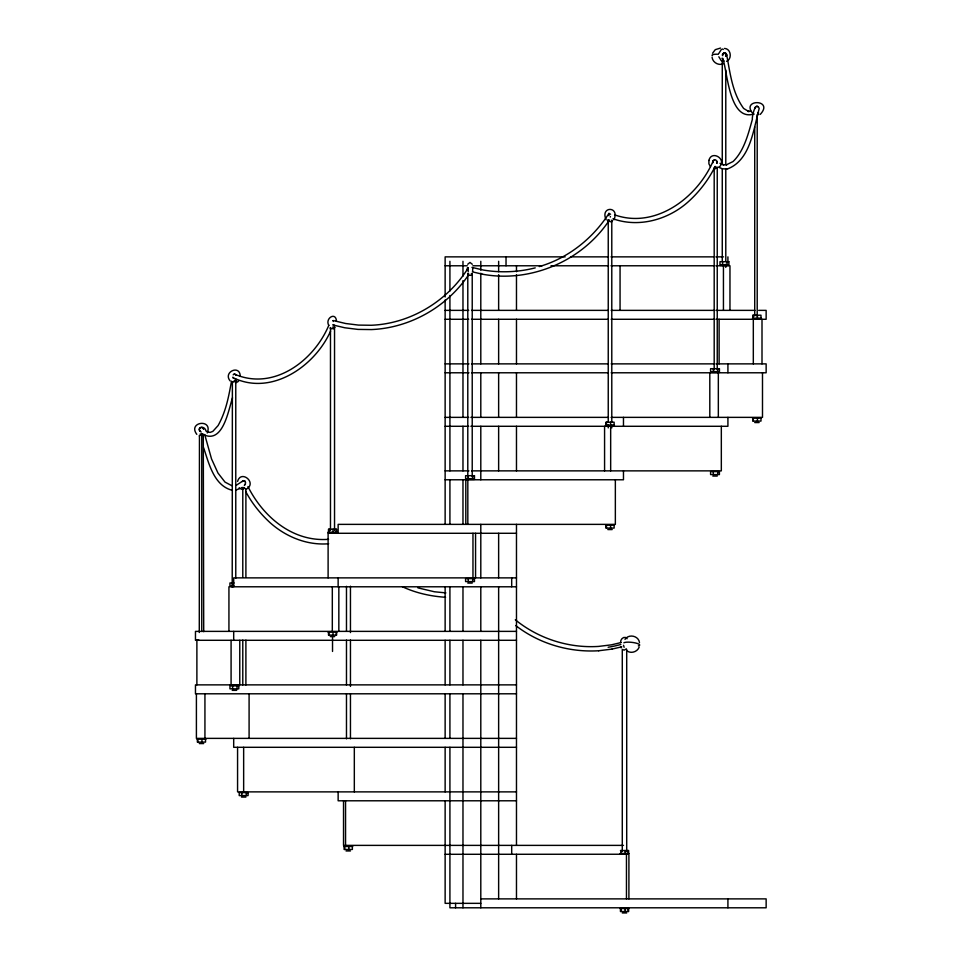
<?xml version="1.0" encoding="UTF-8"?>
<svg xmlns="http://www.w3.org/2000/svg" width="961" height="961" viewBox="0 0 961 961"><rect width="100%" height="100%" fill="white"/><g stroke="black" fill="none" stroke-linecap="round" stroke-linejoin="round"><path stroke-width="1.44" d="M467.298 267.975L467.298 270.281M471.334 273.585L472.223 273.585C472.392 276.119 467.983 275.855 467.791 273.585M232.214 587.219L232.382 381.829M330.308 327.581L330.416 328.434M472.656 271.35L472.704 267.975M722.264 164.307L722.276 60.939M245.752 488.957L242.785 487.587L241.643 489.377M201.678 435.657L201.75 434.084L203.227 435.441M468.175 271.867L468.271 267.975M610.427 216.489L610.271 217.066M708.906 160.463C711.488 149.652 727.057 159.082 719.573 166.794M708.906 160.415L708.906 163.826L710.491 166.794M620.602 642.513C620.121 639.053 624.602 635.197 627.125 638.729M231.505 381.169C228.574 397.277 226.003 411.236 218.111 425.555L212.813 431.393L210.219 432.378L207.672 432.09L208.693 432.342L206.038 431.069C204.441 424.354 195.443 427.873 201.185 432.042M199.287 632.506L199.456 435.681M245.535 483.263L244.334 485.365M232.514 397.806C228.442 409.83 223.18 444.138 203.468 434.612M722.312 55.113L722.588 54.2M472.223 476.92L472.223 273.585L471.407 274.93M723.741 52.879L724.474 52.891A2.234 1.802 -90 0 1 726.048 56.231L726.216 55.642M718.828 53.468L721.243 49.588M725.05 52.939C727.585 53.756 725.759 58.345 726.18 53.696M237.595 481.413C240.875 469.521 256.911 482.362 246.941 488.861M467.719 264.263L470.001 262.437L472.295 264.263M207.252 432.967C213.162 418.335 187.335 421.759 196.801 434.36M333.827 324.614L332.89 324.842M613.851 219.889C620.338 205.918 599.688 205.93 606.175 219.889M328.866 325.202C313.586 361.6 272.936 391.223 234.184 373.985L234.7 374.201M330.608 331.077C314.872 366.357 271.495 396.328 233.247 377.733A3.255 2.583 53.8 0 1 232.886 377.156M716.93 163.154A2.931 2.415 50.9 0 0 717.014 161.953L716.161 160.343A1.958 1.61 50.9 0 0 714.66 159.766L713.374 160.571C697.23 198.254 655.138 229.126 614.884 214.94M712.533 53.287L715.272 49.66L720.522 48.062M639.185 647.149C637.419 651.774 631.317 653.852 627.185 651.053M607.953 220.586L608.241 220.081C608.697 221.45 612.722 223.048 612.073 220.586M610.571 214.231L608.95 213.402L608.733 215.24M468.235 267.939C447.514 301.141 410.479 323.725 371.174 325.262L358.489 325.094L345.72 323.521L333.191 320.542M468.584 274.834C447.081 306.907 410.071 327.953 371.439 329.575L357.985 329.407L344.783 327.773L333.215 325.034M608.95 213.402C592.853 238.484 568.083 258.245 539.313 266.569M608.649 221.222C581.561 261.296 530.34 283.002 482.71 274.257M622.284 851.554L622.284 649.384L624.169 650.165L626.248 648.915M624.998 639.377C628.722 633.623 638.609 635.726 639.497 642.573M723.092 53.792L724.474 52.891L725.867 53.299M237.655 381.925L238.724 380.916M726.06 56.122L726.216 55.99A2.138 1.67 -16.7 0 0 726.504 54.248L725.819 53.612A2.27 1.766 -16.7 0 0 723.645 53.612L723.152 53.888M243.025 480.884L236.562 485.077M760.247 114.407C774.806 98.731 739.057 98.731 753.616 114.407M754.049 113.975C729.171 121.843 727.489 71.558 722.756 58.297M726.564 61.324C732.402 58.945 730.997 48.567 724.474 48.434M724.126 60.939L722.264 61.18M236.322 489.918L240.37 488.284M749.748 111.44L750.829 111.152L747.79 111.32L748.871 111.608L743.61 108.437C732.318 92.761 730.3 73.925 726.648 54.669M723.273 63.762C718.576 65.901 712.702 62.465 712.077 57.384M333.911 328.83L334.536 327.088L332.734 328.686L330.416 328.446M199.287 435.886L201.75 434.084L201.75 631.437M726.18 164.908L733.051 161.544C744.21 150.769 748.343 133.639 752.379 119.308C751.754 117.987 755.226 99.884 759.214 108.509C753.364 129.242 750.709 159.958 727.537 168.932M235.613 378.754L234.676 378.814M621.154 642.525L611.412 644.843L598.571 646.417C568.744 648.351 538.472 638.645 515.3 619.773M611.929 649.119L621.803 646.813M535.229 267.879C518.279 272.191 500.513 272.936 483.263 270.041L471.959 267.398M515.697 625.527C539.061 643.702 569.176 652.579 598.655 650.753L598.811 650.729M598.655 650.753L612.085 649.095M243.505 480.668L244.466 480.74M328.59 539.313C293.069 542.16 263.338 517.21 247.95 486.566M328.674 543.758C307.28 545.548 286.102 536.947 270.245 522.832C260.383 513.799 251.89 503.216 245.644 491.371M757.773 113.074L758.685 113.074M714.744 166.577L715.897 166.577M607.953 220.081L609.718 220.081M565.128 256.863L445.135 256.863L445.135 296.985M570.498 256.863L608.517 256.863M610.98 256.863L713.29 256.863M715.921 256.863L723.525 256.863M720.041 265.404L728.918 265.404M445.135 265.777L467.274 265.777M472.896 265.777L542.004 265.777M551.001 265.777L608.517 265.777M610.98 265.777L713.542 265.777M715.921 265.777L729.964 265.777L729.964 310.367M467.923 273.585L468.62 273.585M445.135 310.367L468.704 310.367M471.575 310.367L608.169 310.367M611.16 310.367L713.855 310.367M715.957 310.367L754.926 310.367M758.673 310.367L766.145 310.367L766.145 319.28L715.945 319.28M752.511 318.163L761.352 318.163M752.511 318.908L761.352 318.908M445.135 319.28L468.704 319.28M471.575 319.28L608.169 319.28M611.16 319.28L713.855 319.28M332.734 327.088L334.716 327.088M445.135 363.871L468.956 363.871M471.575 363.871L608.169 363.871M611.16 363.871L713.855 363.871M715.945 363.871L766.145 363.871L766.145 372.784L611.16 372.784M710.611 372.412L719.453 372.412M445.135 372.784L468.956 372.784M471.575 372.784L608.169 372.784M234.112 380.856L236.634 380.856M445.135 417.362L468.704 417.362M470.866 417.362L608.517 417.362M611.028 417.362L762.493 417.362L762.493 372.784M752.511 418.107L761.352 418.107M754.721 422.564L759.142 422.564M605.586 425.17L614.439 425.17M605.586 425.915L614.439 425.915M445.135 426.288L468.704 426.288M470.866 426.288L727.921 426.288L727.921 417.362M200.116 434.084L203.239 434.084M445.135 470.866L468.92 470.866M471.575 470.866L721.327 470.866L721.327 426.288M712.822 476.067L717.242 476.067M465.568 479.419L474.434 479.419M445.135 479.779L623.473 479.779L623.473 470.866M241.607 487.587L244.49 487.587M605.586 525.114L614.439 525.114M607.796 529.571L612.217 529.571M328.073 532.178L336.939 532.178M328.073 532.911L336.939 532.911M516.477 533.283L328.109 533.283L328.109 577.873M516.477 577.873L233.691 577.873L233.691 586.787M234.052 582.967L229.943 582.967L229.943 585.946L234.052 585.946M467.791 583.075L472.223 583.075M516.477 586.787L228.934 586.787L228.934 631.377M516.477 631.377L195.467 631.377L195.467 640.29L516.477 640.29M328.073 632.11L336.939 632.11M330.284 636.578L334.716 636.578M197.065 639.918L198.723 639.918M516.477 684.869L195.467 684.869L195.467 693.794L516.477 693.794M230.003 685.145L238.845 685.145M238.857 685.89L229.943 685.89L229.943 688.857L238.796 688.857L238.796 685.89M232.214 690.346L236.646 690.346M516.477 738.372L196.404 738.372L196.404 693.794M197.065 739.117L205.93 739.117M199.287 743.574L203.708 743.574M516.477 747.298L233.691 747.298L233.691 738.372M516.477 791.876L237.571 791.876L237.571 747.298M241.463 797.077L245.896 797.077M516.477 800.789L338.14 800.789L338.14 791.876M623.473 845.38L343.533 845.38L343.533 800.789M343.822 845.752L352.663 845.752M343.822 846.497L352.663 846.497M620.446 850.533L628.638 850.533L628.638 853.5M346.032 850.953L350.453 850.953M620.061 853.5L628.914 853.5M445.135 854.293L628.914 854.245L628.902 898.883M480.8 898.883L766.145 898.883L766.145 907.797L449.916 907.797L449.916 747.298M480.8 903.34L445.135 903.34L445.135 800.789M620.061 908.541L628.914 908.541M622.284 912.95L626.704 912.95M726.72 164.811L722.804 164.655L723.873 164.908L719.981 163.322M726.996 169.016L722.396 168.788L717.867 166.962M725.026 52.939L724.474 52.891A2.234 1.802 90 0 0 723.201 53.54M445.88 592.889L434.444 591.772L417.915 587.868M445.592 597.274C430.744 596.313 415.945 593.057 402.431 586.751M235.817 382.598L236.646 382.454L235.769 380.856L232.214 382.454M231.829 485.701L225.018 482.11L217.979 473.052L211.54 458.938L204.681 434.468M231.721 490.158C213.702 485.209 208.825 463.022 203.6 447.682M722.131 49.023L722.444 49.095A1.478 0.649 26 0 1 723.309 49.455M472.368 271.855L482.578 274.233M612.998 218.748C638.813 228.045 668.363 219.697 688.352 201.702C699.176 191.936 708.221 180.212 714.792 167.19L717.242 168.319L716.798 167.55M203.708 631.677L203.288 435.681M758.709 114.671L757.773 113.578M239.169 487.804L240.418 488.861M721.243 60.651L718.828 56.771M244.887 481.029L245.56 482.602M202.831 427.861L203.504 428.99M230.147 380.916C222.64 372.003 240.238 364.123 240.226 376.4M620.818 646.741L621.166 647.894M623.521 645.287L624.121 647.294M336.47 321.178C335.906 311.34 324.794 318.355 328.758 325.407M762.001 319.28L762.001 363.871M760.98 318.163L760.98 315.196L752.775 315.196L752.775 318.163M760.98 418.107L760.98 421.086L752.775 421.086L752.775 418.107M757.424 315.196L757.424 318.163M757.424 418.107L757.424 421.086M757.208 114.575L757.208 316.409M754.721 126.876L754.721 316.001M753.316 315.196L753.316 318.163M753.316 319.28L753.316 363.871M753.316 418.107L753.316 421.086M727.921 256.863L727.921 261.32M727.921 363.871L727.921 372.784M727.921 898.883L727.921 907.797M727.033 261.692L727.033 264.659M725.783 70.045L725.783 164.235M725.783 168.716L725.783 261.416M725.783 264.407L725.783 267.398M723.441 265.777L723.441 310.367M722.6 261.692L722.6 264.659M722.264 168.788L722.264 261.452M719.116 319.28L719.116 363.871M718.335 372.784L718.335 417.362M717.723 368.7L717.723 371.667M717.723 471.611L717.723 474.578M717.242 168.175L717.242 369.949M715.032 166.577L715.032 167.322M714.191 168.079L714.191 369.913M713.302 368.7L713.302 371.667M713.302 471.611L713.302 474.578M709.807 372.784L709.807 417.362M628.638 908.541L628.638 911.508L620.446 911.508L620.446 908.541M628.11 850.533L628.11 853.5M628.11 908.541L628.11 911.508M626.704 649.384L626.704 851.554M626.464 854.293L626.464 898.883M625.07 850.533L625.07 853.5M625.07 908.541L625.07 911.508M623.473 417.362L623.473 426.288M620.974 850.533L620.974 853.5M620.974 908.541L620.974 911.508M620.061 265.777L620.061 310.367M615.352 479.779L615.352 524.37L338.14 524.37L338.14 533.283M614.127 425.17L614.127 422.191L605.898 422.191L605.898 425.17M614.127 525.114L614.127 528.082L605.898 528.082L605.898 525.114M611.785 220.081L611.785 421.927M611.785 424.918L611.785 427.897M610.571 422.191L610.571 425.17M610.667 426.288L610.667 470.866M610.571 525.114L610.571 528.082M608.241 421.927L608.241 220.081A2.234 1.778 -90 0 0 608.757 221.655M608.241 424.918L608.241 427.897M606.463 422.191L606.463 425.17M606.463 525.114L606.463 528.082M604.577 426.288L604.577 470.866M516.477 265.777L516.477 271.723M516.477 274.702L516.477 310.367M516.477 319.28L516.477 363.871M516.477 372.784L516.477 417.362M516.477 426.288L516.477 470.866M516.477 524.37L516.477 845.38M516.477 854.293L516.477 898.883M511.696 577.873L511.696 586.787M511.696 845.38L511.696 854.293M506.027 256.863L506.027 265.777M498.639 261.32L498.639 271.723M498.639 274.702L498.639 310.367M498.639 319.28L498.639 363.871M498.639 372.784L498.639 417.362M498.639 426.288L498.639 470.866M498.639 533.283L498.639 577.873M498.639 586.787L498.639 898.883M480.8 261.32L480.8 270.233M480.8 273.212L480.8 363.871M480.8 372.784L480.8 417.362M480.8 426.288L480.8 479.779M480.8 524.37L480.8 577.873M480.8 586.787L480.8 631.377M480.8 640.29L480.8 907.797M475.563 533.283L475.563 577.873M472.968 533.283L472.968 577.873M472.692 475.695L472.692 478.674M472.692 578.618L472.692 581.585M468.259 475.695L468.259 478.674M468.259 578.618L468.259 581.585M467.827 479.779L467.827 524.37M467.791 275.074L467.791 476.92M465.809 479.779L465.809 524.37M462.974 261.32L462.974 276.179M462.974 280.636L462.974 417.362M462.974 426.288L462.974 470.866M462.974 479.779L462.974 524.37M462.974 586.787L462.974 631.377M462.974 640.29L462.974 684.869M462.974 693.794L462.974 907.797M455.586 903.34L455.586 907.797M449.916 261.32L449.916 291.039M449.916 295.507L449.916 470.866M449.916 479.779L449.916 524.37M449.916 586.787L449.916 631.377M449.916 640.29L449.916 684.869M449.916 693.794L449.916 738.372M445.135 299.964L445.135 524.37M445.135 586.787L445.135 631.377M445.135 640.29L445.135 684.869M445.135 693.794L445.135 738.372M445.135 747.298L445.135 791.876M354.321 747.298L354.321 791.876M352.375 846.497L352.375 849.464L344.122 849.464L344.122 846.497M350.453 586.198L350.453 632.566M350.453 640.05L350.453 686.418M350.453 693.902L350.453 738.769M348.843 846.497L348.843 849.464M346.477 586.318L346.477 631.173M346.477 640.134L346.477 684.989M346.477 693.962L346.477 738.817M345.552 800.789L345.552 845.38M344.711 846.497L344.711 849.464M338.837 586.787L338.837 631.377M338.14 577.873L338.14 586.787M336.626 532.178L336.626 529.199L328.494 529.199L328.494 532.178M336.626 632.11L336.626 635.089L328.494 635.089L328.494 632.11M336.17 529.199L336.17 532.178M336.17 632.11L336.17 635.089M334.536 530.424L334.536 327.088A2.234 2.03 -90 0 1 333.935 328.662M333.011 529.199L333.011 532.178M333.011 632.11L333.011 635.089M332.53 635.677L332.53 651.438M332.314 586.787L332.314 631.377M330.476 328.578L330.476 530.424M328.938 529.199L328.938 532.178M328.938 632.11L328.938 635.089M249.091 693.794L249.091 738.372M246.292 792.621L246.292 795.588M245.896 489.185L245.896 577.369M245.896 640.146L245.896 684.977M243.65 747.298L243.65 791.876M242.785 577.297L242.785 487.587A2.234 0.901 -90 0 0 243.049 489.161M242.785 640.086L242.785 684.941M241.86 792.621L241.86 795.588M239.769 640.29L239.769 684.869M237.031 685.89L237.031 688.857M235.769 578.21L235.769 380.856A2.234 1.333 -90 0 1 235.373 382.43M233.691 631.377L233.691 640.29M232.61 582.967L232.61 585.946M232.61 685.89L232.61 688.857M231.084 640.29L231.084 684.869M205.534 739.117L205.534 742.096L197.353 742.096L197.353 739.117M204.933 693.794L204.933 738.372M201.954 739.117L201.954 742.096M197.87 739.117L197.87 742.096M196.885 640.29L196.885 684.869M620.83 644.495A129.206 123.272 -90 0 1 608.121 647.246M713.026 161.676A2.931 2.415 50.9 0 1 713.374 160.571M722.732 54.537A2.234 1.802 90 0 0 722.672 55.113A2.234 1.802 -90 0 0 722.732 55.69M638.356 645.9A8.168 1.838 6.3 0 0 639.281 645.564L639.69 645.131A8.168 1.838 6.3 0 0 633.131 642.525A8.168 1.838 6.3 0 0 623.869 642.777M712.221 55.798A8.168 1.838 6.3 0 1 718.347 54.236M722.672 58.981A4.457 3.616 -90 0 1 721.927 58.273M754.721 108.617A2.234 2.21 -90 0 1 758.493 107.043M716.822 161.004A2.234 2.066 -90 0 1 716.822 163.238M713.05 162.697A2.234 2.066 -90 0 1 714.503 159.97M715.464 168.511A2.234 0.853 -90 0 1 715.26 168.728M714.816 168.728A2.234 0.853 -90 0 1 714.299 167.694M608.661 215.624A2.234 1.345 -90 0 1 608.842 214.507M472.223 273.585A2.234 2.21 -90 0 1 471.575 275.158M468.439 275.158A2.234 2.21 -90 0 1 467.863 274.161M331.065 328.662A2.234 2.03 -90 0 1 330.536 327.665M332.962 320.698A2.234 0.913 -90 0 1 333.299 321.515M233.175 374.826A2.234 1.79 -90 0 1 235.986 375.283M233.535 378.334A2.234 1.79 -90 0 1 233.175 377.973M199.936 431.201A2.234 2.21 -90 0 1 200.393 427.693A2.234 2.21 -90 0 1 203.636 429.05M242.232 481.557A2.234 2.042 -90 0 1 245.451 482.014M245.451 484.248A2.234 2.042 -90 0 1 245.127 484.704M728.846 261.692L719.981 261.692L719.981 264.659L728.918 264.659L728.846 261.692M719.417 368.7L710.587 368.7L710.587 371.667L719.453 371.667L719.417 368.7M719.453 471.611L710.587 471.611L710.587 474.578L719.417 474.578L719.417 471.611M474.47 475.695L465.604 475.695L465.604 478.674L474.47 478.674L474.47 475.695M474.47 578.618L465.568 578.618L465.604 581.585L474.47 581.585L474.47 578.618M248.106 792.621L239.217 792.621L239.217 795.588L248.082 795.588L248.082 792.621"/></g></svg>
